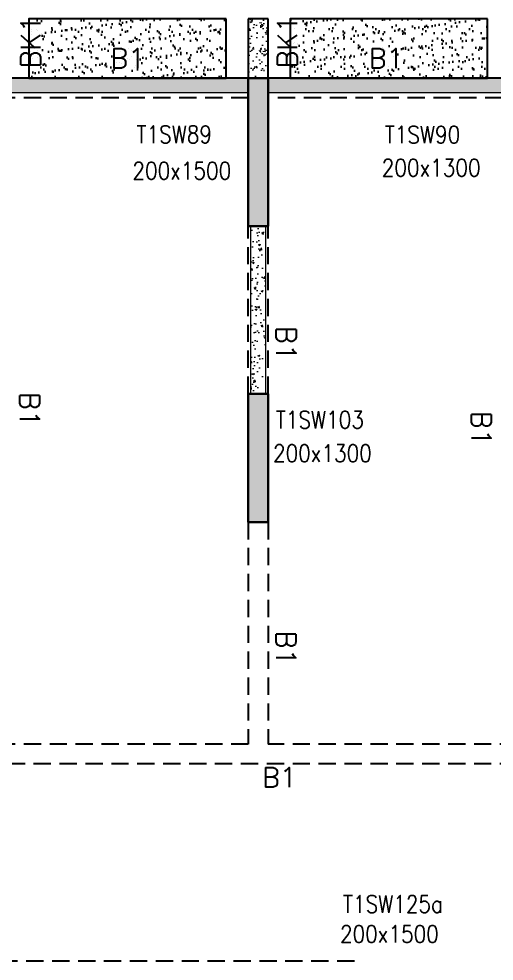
# Model space of a CAD drawing. Header units: millimetres. Extents: x 1078357 to 2594950, y -4969473 to -4636555.
# Drawn here: x 1765150 to 1769966, y -4667131 to -4657581 of the extents above; entities that cross this region are included whole.
import ezdxf

# ---------------------------------------------------------------- set-up
doc = ezdxf.new("R2010")
doc.units = ezdxf.units.MM
for name, pattern in [('CONTINOUS', [0]), ('HIDDEN', [0.375, 0.25, -0.125]), ('New Retail block$0$CONTINOUS', [0])]:
    doc.linetypes.add(name, pattern=pattern)
for name, color, linetype, lineweight in [('A-_ANOTDIMA_D-', 6, 'Continuous', 13), ('COL. NO.', 30, 'Continuous', 25), ('COL. SIZE', 7, 'Continuous', 25), ('HATCH', 8, 'Continuous', 30), ('S-NON STR RCC WALL', 8, 'Continuous', 0)]:
    doc.layers.add(name, color=color, linetype=linetype, lineweight=lineweight)
for name, color, linetype in [('B-200x650', 241, 'HIDDEN'), ('S-COLUMN_SHEAR WALL', 1, 'Continuous'), ('S-PROJECTION', 54, 'New Retail block$0$CONTINOUS')]:
    doc.layers.add(name, color=color, linetype=linetype)
doc.styles.add('ROMANS', font='romans.shx', dxfattribs={"width": 0.85})

# ---------------------------------------------------------------- blocks, each defined once
blk = doc.blocks.new('G$CD63B60BD')
at = {"layer": 'COL. NO.', "linetype": 'Continuous', "style": 'ROMANS', "width": 0.85}
for s, p in [('T1SW89', (69692.1, 15241.4, -320.4)), ('T1SW90', (72207, 15239.1, -270.4)), ('T1SW103', (71103.6, 12349.5, -320.4)), ('T1SW125a', (71784, 7441.2, -320.4))]:
    blk.add_text(s, height=175, dxfattribs=at).set_placement(p)
at = {"layer": 'COL. SIZE', "linetype": 'Continuous', "style": 'ROMANS', "width": 0.85}
for s, p in [('200x1500', (69650.8, 14872.6, -320.4)), ('200x1300', (72177.3, 14903.7, -270.4)), ('200x1300', (71075.3, 12010, -320.4)), ('200x1500', (71753.9, 7137.8, -320.4))]:
    blk.add_text(s, height=175, dxfattribs=at).set_placement(p)

msp = doc.modelspace()

# ---------------------------------------------------------------- hatches: boundary and pattern name
at = {"layer": 'HATCH'}
h = msp.add_hatch(dxfattribs=at)
h.set_pattern_fill('AR-SAND', color=8, scale=3, angle=179.97015)
h.set_pattern_definition([(37.4701541, (-1198708.67, 9329389.39), (-4.7236114, 146.8264517), [0, -115.824, 0, -129.54, 0, -123.825]), (7.4701541, (-1198708.67, 9329389.4), (134.9689868, 214.9772528), [0, -62.484, 0, -104.394, 0, -40.005]), (327.4701541, (-1198802.4, 9329389.44), (237.2979035, 0.3075449), [0, -38.1, 0, -137.16, 0, -179.07]), (317.4701541, (-1198802.4, 9329389.44), (229.1017424, 66.759465), [0, -19.05, 0, -89.916, 0, -102.87])])
h.paths.add_polyline_path([(1767249.9, -4657580.9), (1765249.9, -4657580.9), (1765249.9, -4658180.8), (1767249.9, -4658180.8)])
h = msp.add_hatch(dxfattribs=at)
h.set_pattern_fill('AR-SAND', color=8, scale=3, angle=179.97015)
h.set_pattern_definition([(37.4701541, (-1201358.67, 9329389.39), (-4.7236114, 146.8264517), [0, -115.824, 0, -129.54, 0, -123.825]), (7.4701541, (-1201358.67, 9329389.4), (134.9689868, 214.9772528), [0, -62.484, 0, -104.394, 0, -40.005]), (327.4701541, (-1201452.4, 9329389.44), (237.2979035, 0.3075449), [0, -38.1, 0, -137.16, 0, -179.07]), (317.4701541, (-1201452.4, 9329389.44), (229.1017424, 66.759465), [0, -19.05, 0, -89.916, 0, -102.87])])
h.paths.add_polyline_path([(1769899.9, -4657580.9), (1767899.9, -4657580.9), (1767899.9, -4658180.8), (1769899.9, -4658180.8)])
at = {"layer": 'S-COLUMN_SHEAR WALL', "lineweight": 25, "extrusion": (-1.00316e-06, 2.11765e-11, 1)}
h = msp.add_hatch(color=1, dxfattribs=at)
h.dxf.hatch_style = 1
h.paths.add_polyline_path([(1767474.7, -4658180.9), (1767674.7, -4658180.9), (1767674.7, -4659680.8), (1767474.7, -4659680.8)])
at = {"layer": 'S-COLUMN_SHEAR WALL', "lineweight": 25, "extrusion": (1.00316e-06, 1.91639e-11, 1)}
h = msp.add_hatch(color=1, dxfattribs=at)
h.dxf.hatch_style = 1
h.paths.add_polyline_path([(1767674.7, -4658180.9), (1767474.7, -4658180.9), (1767474.7, -4659680.8), (1767674.7, -4659680.8)])
at = {"layer": 'S-COLUMN_SHEAR WALL', "lineweight": 25, "extrusion": (-1.00316e-06, 2.11765e-11, 1)}
h = msp.add_hatch(color=1, dxfattribs=at)
h.dxf.hatch_style = 1
h.paths.add_polyline_path([(1767474.7, -4662680.8), (1767674.7, -4662680.8), (1767674.7, -4661380.8), (1767474.7, -4661380.8)])
at = {"layer": 'S-COLUMN_SHEAR WALL', "lineweight": 25, "extrusion": (1.00316e-06, 1.91639e-11, 1)}
h = msp.add_hatch(color=1, dxfattribs=at)
h.dxf.hatch_style = 1
h.paths.add_polyline_path([(1767674.7, -4662680.8), (1767474.7, -4662680.8), (1767474.7, -4661380.8), (1767674.7, -4661380.8)])
at = {"layer": 'S-NON STR RCC WALL'}
h = msp.add_hatch(dxfattribs=at)
h.set_pattern_fill('AR-CONC', color=256, angle=180)
h.set_pattern_definition([(50, (-6766370.12, 32897507.38), (182.184669, -15.93908554), [19.05, -209.55]), (355, (-6766370.12, 32897507.38), (-35.2434214, 191.0568452), [15.24, -167.6405842]), (100.4514447, (-6766354.94, 32897506.05), (146.9412471, 175.1177519), [16.1900088, -178.0902446]), (46.1842, (-6766370.12, 32897558.18), (271.0790409, -42.0423279), [28.575, -314.325]), (96.6355576, (-6766347.53, 32897554.68), (237.404134, 247.4261246), [24.2850231, -267.1356082]), (351.1841512, (-6766370.12, 32897558.18), (237.404134, 247.4261246), [22.859967, -251.459732]), (21, (-6766344.72, 32897545.48), (151.61439127, -102.2651982), [19.05, -209.55]), (326, (-6766344.72, 32897545.48), (61.80202835, 184.1879661), [15.24, -167.64]), (71.451445, (-6766332.09, 32897536.96), (213.4164193, 81.9227689), [16.1900088, -178.0899376]), (37.5, (-6766370.124, 32897507.38), (3.08860325, 84.55503887), [0, -165.608, 0, -170.18, 0, -168.275]), (7.5, (-6766370.12, 32897507.38), (66.8196625, 100.18057482), [0, -97.028, 0, -161.798, 0, -64.135]), (327.5, (-6766426.766, 32897507.38), (135.59059517, -5.72874399), [0, -63.5, 0, -198.12, 0, -262.89]), (317.5, (-6766452.17, 32897507.38), (148.1291814, 25.42649103), [0, -82.55, 0, -131.572, 0, -186.69])])
h.paths.add_polyline_path([(1767674.6, -4658180.8), (1767674.6, -4657580.8), (1767474.7, -4657580.8), (1767474.7, -4658180.8), (1767674.6, -4658180.8)], is_closed=False)
h = msp.add_hatch(dxfattribs=at)
h.set_pattern_fill('AR-CONC', color=256, angle=180)
h.set_pattern_definition([(50, (-3545520.88, 18607572.6), (182.184669, -15.9390855), [19.05, -209.55]), (355, (-3545520.88, 18607572.6), (-35.2434214, 191.0568452), [15.24, -167.6405842]), (100.4514447, (-3545505.7, 18607571.27), (146.9412471, 175.1177519), [16.1900088, -178.0902446]), (46.1842, (-3545520.88, 18607623.4), (271.0790409, -42.042328), [28.575, -314.325]), (96.6355576, (-3545498.3, 18607619.9), (237.404134, 247.4261246), [24.285023, -267.135608]), (351.1841512, (-3545520.88, 18607623.4), (237.404134, 247.4261246), [22.859967, -251.459732]), (21, (-3545495.48, 18607610.7), (151.6143913, -102.2651982), [19.05, -209.55]), (326, (-3545495.48, 18607610.7), (61.8020283, 184.1879661), [15.24, -167.64]), (71.451445, (-3545482.85, 18607602.17), (213.4164193, 81.9227689), [16.1900088, -178.0899376]), (37.5, (-3545520.88, 18607572.596), (3.08860325, 84.55503887), [0, -165.608, 0, -170.18, 0, -168.275]), (7.5, (-3545520.88, 18607572.6), (66.8196625, 100.18057482), [0, -97.028, 0, -161.798, 0, -64.135]), (327.5, (-3545577.52, 18607572.596), (135.59059517, -5.728744), [0, -63.5, 0, -198.12, 0, -262.89]), (317.5, (-3545602.92, 18607572.6), (148.1291814, 25.42649103), [0, -82.55, 0, -131.572, 0, -186.69])])
h.paths.add_polyline_path([(1772349.9, -4658180.8), (1772674.9, -4658180.8), (1772674.9, -4658330.9), (1772349.9, -4658330.9)])
h.paths.add_polyline_path([(1770549.9, -4658180.9), (1772349.9, -4658180.9), (1772349.9, -4658330.9), (1770549.9, -4658330.9)])
h.paths.add_polyline_path([(1764599.9, -4658180.9), (1765349.9, -4658180.9), (1765349.9, -4658330.9), (1764599.9, -4658330.9)])
h.paths.add_polyline_path([(1765349.9, -4658180.9), (1767149.9, -4658180.9), (1767149.9, -4658330.9), (1765349.9, -4658330.9)])
h.paths.add_polyline_path([(1769799.9, -4658180.9), (1770549.9, -4658180.9), (1770549.9, -4658330.9), (1769799.9, -4658330.9)])
h.paths.add_polyline_path([(1767999.9, -4658180.8), (1769799.9, -4658180.8), (1769799.9, -4658330.9), (1767999.9, -4658330.9)])
h.paths.add_polyline_path([(1762477.8, -4658180.9), (1762799.9, -4658180.9), (1762799.9, -4658330.9), (1762477.8, -4658330.9)])
h.paths.add_polyline_path([(1767149.9, -4658180.9), (1767474.9, -4658180.9), (1767474.9, -4658330.9), (1767149.9, -4658330.9)])
h.paths.add_polyline_path([(1767674.9, -4658180.9), (1767999.9, -4658180.9), (1767999.9, -4658330.9), (1767674.9, -4658330.9)])
h.paths.add_polyline_path([(1762799.9, -4658180.9), (1764599.9, -4658180.9), (1764599.9, -4658330.9), (1762799.9, -4658330.9)])
at = {"layer": 'S-NON STR RCC WALL', "ltscale": 700}
h = msp.add_hatch(dxfattribs=at)
h.set_pattern_fill('AR-CONC', color=256)
h.set_pattern_definition([(50, (634383.79, -28385.62), (182.184669, -15.9390855), [19.05, -209.55]), (355, (634383.79, -28385.62), (-35.2434214, 191.056845), [15.24, -167.640584]), (100.4514447, (634398.97, -28386.94), (146.941247, 175.117752), [16.190009, -178.0902446]), (46.1842, (634383.79, -28334.82), (271.079041, -42.042328), [28.575, -314.325]), (96.6355576, (634406.38, -28338.32), (237.404134, 247.426125), [24.285023, -267.135608]), (351.184151, (634383.79, -28334.82), (237.404134, 247.426125), [22.859967, -251.459732]), (21, (634409.19, -28347.52), (151.6143913, -102.265198), [19.05, -209.55]), (326, (634409.19, -28347.52), (61.802028, 184.187966), [15.24, -167.64]), (71.451445, (634421.82, -28356.04), (213.416419, 81.922769), [16.190009, -178.0899376]), (37.5, (634383.786, -28385.616), (3.08860325, 84.5550389), [0, -165.608, 0, -170.18, 0, -168.275]), (7.5, (634383.79, -28385.62), (66.8196625, 100.1805748), [0, -97.028, 0, -161.798, 0, -64.135]), (327.5, (634327.144, -28385.616), (135.5905952, -5.728744), [0, -63.5, 0, -198.12, 0, -262.89]), (317.5, (634301.74, -28385.62), (148.1291814, 25.426491), [0, -82.55, 0, -131.572, 0, -186.69])])
h.paths.add_polyline_path([(1767499.9, -4659680.8), (1767649.9, -4659680.8), (1767649.9, -4661380.8), (1767499.9, -4661380.8)])

# ---------------------------------------------------------------- linework, layer by layer
at = {"layer": 'B-200x650', "linetype": 'CONTINOUS', "ltscale": 700}
for p, q in [((1767674.6, -4657580.8, 0), (1767474.6, -4657580.8, 0)), ((1767474.6, -4657580.8, 0), (1767474.7, -4658180.8, 0)), ((1767674.6, -4658180.8, 0), (1767674.6, -4657580.8, 0)), ((1767474.9, -4658180.8, 0), (1762474.9, -4658180.8, 0)), ((1772674.9, -4658180.8, 0), (1767674.9, -4658180.8, 0))]:
    msp.add_line(p, q, dxfattribs=at)
at = {"layer": 'B-200x650', "linetype": 'HIDDEN', "ltscale": 700}
for p, q in [((1767474.9, -4658380.8, 0), (1762474.9, -4658380.8, 0)), ((1772674.9, -4658380.8, 0), (1767674.9, -4658380.8, 0)), ((1767474.9, -4661380.8, 0), (1767474.9, -4659680.8, 0)), ((1767674.9, -4661380.8, 0), (1767674.9, -4659680.8, 0)), ((1767474.9, -4662680.9, 0), (1767474.9, -4664930.8, 0)), ((1767674.9, -4662680.9, 0), (1767674.9, -4664930.8, 0)), ((1767474.9, -4664930.8, 0), (1761149.7, -4664930.8, 0)), ((1773349.7, -4664930.8, 0), (1767674.9, -4664930.8, 0)), ((1773349.7, -4665130.8, 0), (1761149.7, -4665130.8, 0)), ((1768549.9, -4667130.8, 0), (1764049.9, -4667130.8, 0))]:
    msp.add_line(p, q, dxfattribs=at)
at = {"layer": 'S-COLUMN_SHEAR WALL', "color": 1, "lineweight": 25, "extrusion": (-1.00316e-06, 2.11765e-11, 1), "elevation": -1.8}
for points in [[(1767474.7, -4658180.9), (1767674.7, -4658180.9), (1767674.7, -4659680.8), (1767474.7, -4659680.8)], [(1767474.7, -4662680.8), (1767674.7, -4662680.8), (1767674.7, -4661380.8), (1767474.7, -4661380.8)]]:
    msp.add_lwpolyline(points, close=True, dxfattribs=at)
at = {"layer": 'S-COLUMN_SHEAR WALL', "color": 1, "lineweight": 25, "extrusion": (1.00316e-06, 1.91639e-11, 1), "elevation": 1.8}
for points in [[(1767674.7, -4658180.9), (1767474.7, -4658180.9), (1767474.7, -4659680.8), (1767674.7, -4659680.8)], [(1767674.7, -4662680.8), (1767474.7, -4662680.8), (1767474.7, -4661380.8), (1767674.7, -4661380.8)]]:
    msp.add_lwpolyline(points, close=True, dxfattribs=at)
at = {"layer": 'S-NON STR RCC WALL', "elevation": 0}
for points in [[(1762477.8, -4658180.9), (1767474.9, -4658180.9), (1767474.9, -4658330.9), (1762477.8, -4658330.9)], [(1767674.9, -4658180.8), (1772674.9, -4658180.8), (1772674.9, -4658330.9), (1767674.9, -4658330.8)]]:
    msp.add_lwpolyline(points, close=True, dxfattribs=at)
at = {"layer": 'S-NON STR RCC WALL', "ltscale": 700, "elevation": 0}
msp.add_lwpolyline([(1767499.9, -4659680.8), (1767649.9, -4659680.8), (1767649.9, -4661380.8), (1767499.9, -4661380.8)], close=True, dxfattribs=at)
at = {"layer": 'S-PROJECTION', "elevation": 0}
for points in [[(1767249.9, -4657580.9), (1765249.9, -4657580.9), (1765249.9, -4658180.8), (1767249.9, -4658180.8)], [(1769899.9, -4657580.9), (1767899.9, -4657580.9), (1767899.9, -4658180.8), (1769899.9, -4658180.8)]]:
    msp.add_lwpolyline(points, close=True, dxfattribs=at)

# ---------------------------------------------------------------- block references
at = {"layer": 'A-_ANOTDIMA_D-', "color": 2, "ltscale": 700}
msp.add_blockref('G$CD63B60BD', (1696650, -4674080.9, 0), dxfattribs=at)

# ---------------------------------------------------------------- texts
at = {"layer": 'B-200x650', "linetype": 'CONTINOUS', "ltscale": 700, "style": 'ROMANS'}
for p in [(1765370.3, -4658080.5, 50), (1767970.3, -4658080.5, 50)]:
    msp.add_text('BK1', height=200, rotation=90, dxfattribs=at).set_placement(p)
at = {"layer": 'B-200x650', "linetype": 'HIDDEN', "ltscale": 500, "style": 'ROMANS'}
for rotation, p in [(359.99906, (1766077.6, -4658080.5, -2.7)), (359.99906, (1768694.7, -4658080.5, -2.7)), (269.99906, (1767758.8, -4660694.9, -2.7)), (269.99906, (1765158.8, -4661365.1, -2.7)), (269.99906, (1769736.2, -4661555.8, -2.7)), (269.99906, (1767758, -4663782.8, -2.7)), (359.99906, (1767614.3, -4665368, -2.7))]:
    msp.add_text('B1', height=200, rotation=rotation, dxfattribs=at).set_placement(p)

doc.saveas('drawing.dxf')
